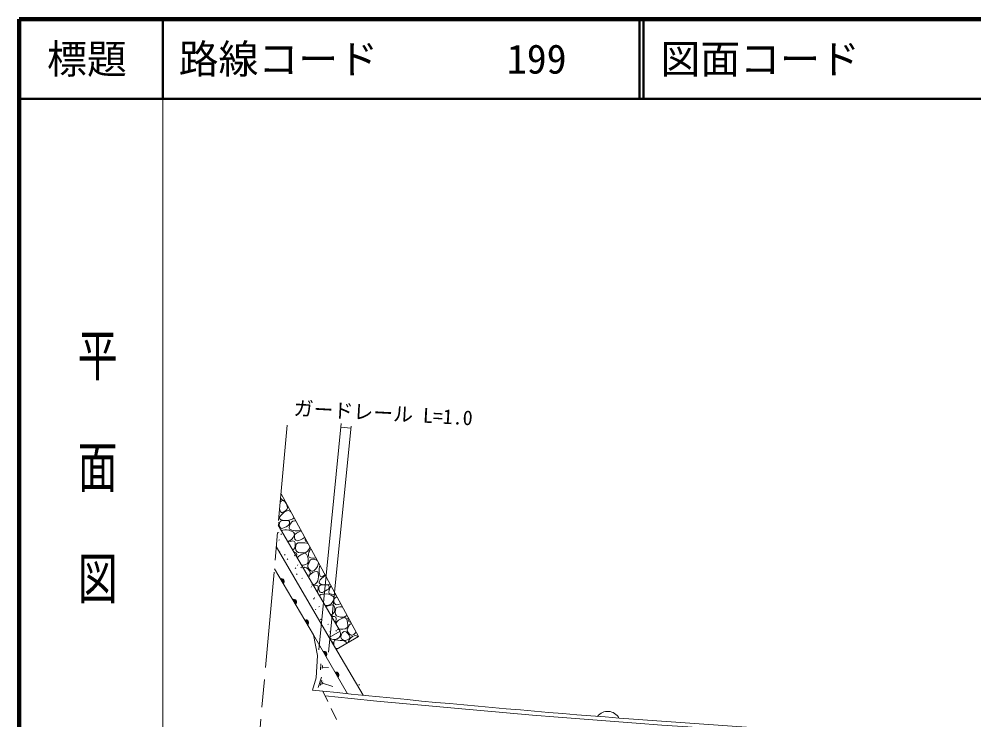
# Model space of a CAD drawing. Units: millimetres, scale not verified. Extents: x 40000 to 680000, y 20000 to 380000.
# Drawn here: x 40000 to 159680, y 292161 to 380000 of the extents above; entities that cross this region are included whole.
import ezdxf
from ezdxf.enums import TextEntityAlignment as Align

# ---------------------------------------------------------------- set-up
doc = ezdxf.new("R2010")
doc.units = ezdxf.units.MM
doc.header["$LTSCALE"] = 1000
doc.linetypes.add('CHAIN', pattern=[18.5, 12, -1.5, 3.5, -1.5])
for name, color, linetype, lineweight in [('M-BGD', 7, 'Continuous', 13), ('M-BMK', 2, 'CHAIN', 13), ('M-STR-HTXT', 7, 'Continuous', 13), ('M-STR-STR1', 1, 'Continuous', 13), ('M-TTL', 2, 'Continuous', 140), ('M-TTL-BAND', 7, 'Continuous', 13), ('M-TTL-LINE', 7, 'Continuous', 50)]:
    doc.layers.add(name, color=color, linetype=linetype, lineweight=lineweight)
doc.layers.add('M-TTL-TXT', color=7, linetype='Continuous')
doc.styles.add('@ＭＳ ゴシック', font='')
doc.styles.add('ＭＳ ゴシック', font='')
doc.styles.get('@ＭＳ ゴシック').set_extended_font_data('@MS Gothic')
doc.styles.get('ＭＳ ゴシック').set_extended_font_data('MS Gothic')

msp = doc.modelspace()

# ---------------------------------------------------------------- linework, layer by layer
at = {"layer": 'M-BGD'}
for p, q in [((72784, 319972), (72984, 319749)), ((72846, 319598), (72799, 319542)), ((72919, 319621), (72846, 319598)), ((73089, 319641), (72919, 319621)), ((72984, 319749), (73226, 319649)), ((73308, 319533), (73089, 319641)), ((73226, 319649), (73289, 319658)), ((72661, 318597), (72762, 318226)), ((72799, 319542), (72738, 319462)), ((73199, 318250), (73418, 318389)), ((73481, 319275), (73308, 319533)), ((73418, 318389), (73576, 318545)), ((73725, 318403), (73467, 318316)), ((73595, 318970), (73481, 319275)), ((73576, 318545), (73636, 318723)), ((73636, 318723), (73595, 318970)), ((73968, 318326), (73725, 318403)), ((72684, 317594), (72645, 317476)), ((72645, 317476), (72673, 317373)), ((72673, 317373), (72778, 317264)), ((72778, 317746), (72684, 317594)), ((72762, 318226), (72957, 318122)), ((72960, 317937), (72778, 317746)), ((72778, 317264), (73033, 317181)), ((73019, 317152), (72853, 317129)), ((72957, 318122), (73199, 318250)), ((73200, 318143), (72960, 317937)), ((73211, 317141), (73019, 317152)), ((73033, 317181), (73419, 317152)), ((73467, 318316), (73200, 318143)), ((73419, 317152), (73826, 317179)), ((73826, 317179), (74143, 317264)), ((74050, 318257), (73968, 318326)), ((74143, 317264), (74324, 317363)), ((74324, 317363), (74408, 317437)), ((74408, 317437), (74431, 317529)), ((74431, 317529), (74431, 317554)), ((72494, 316553), (72517, 316625)), ((72545, 316863), (72512, 316924)), ((72517, 316625), (72545, 316863)), ((72621, 316820), (72605, 316594)), ((72605, 316594), (72654, 316382)), ((72705, 317021), (72621, 316820)), ((72654, 316382), (72769, 316223)), ((72853, 317129), (72705, 317021)), ((72769, 316223), (72920, 316165)), ((73064, 315957), (72873, 315904)), ((72920, 316165), (73076, 316190)), ((73289, 315978), (73064, 315957)), ((73076, 316190), (73252, 316271)), ((73435, 317145), (73211, 317141)), ((73252, 316271), (73465, 316381)), ((73529, 315997), (73289, 315978)), ((73642, 317141), (73435, 317145)), ((73465, 316381), (73670, 316495)), ((73816, 315954), (73529, 315997)), ((73790, 317110), (73642, 317141)), ((73670, 316495), (73808, 316602)), ((73879, 317032), (73790, 317110)), ((73808, 316602), (73886, 316725)), ((73891, 316478), (73843, 316234)), ((73843, 316234), (73913, 316061)), ((73909, 316889), (73879, 317032)), ((73886, 316725), (73909, 316889)), ((74006, 316737), (73891, 316478)), ((73913, 316061), (74178, 315955)), ((74135, 316953), (74006, 316737)), ((74317, 317071), (74135, 316953)), ((74178, 315955), (74584, 315873)), ((74559, 317116), (74317, 317071)), ((74667, 317120), (74559, 317116)), ((72494, 315594), (72565, 315665)), ((72805, 315416), (72876, 315487)), ((74140, 315836), (73816, 315954)), ((73968, 314632), (74189, 314800)), ((74405, 315672), (74140, 315836)), ((74189, 314800), (74363, 315027)), ((74363, 315027), (74476, 315271)), ((74514, 315490), (74405, 315672)), ((74476, 315271), (74514, 315490)), ((74574, 315413), (74501, 315222)), ((74501, 315222), (74508, 315019)), ((74508, 315019), (74581, 314831)), ((74791, 315585), (74574, 315413)), ((74581, 314831), (74706, 314683)), ((74584, 315873), (75011, 315847)), ((75110, 315750), (74791, 315585)), ((75011, 315847), (75326, 315905)), ((75358, 315845), (75110, 315750)), ((75293, 314735), (75526, 314845)), ((75526, 314845), (75761, 315023)), ((75761, 315023), (75787, 315054)), ((75862, 314857), (75858, 314669)), ((75875, 314893), (75862, 314857)), ((72570, 314670), (72641, 314740)), ((73661, 314557), (73671, 314557)), ((73671, 314557), (73968, 314632)), ((73965, 314533), (73716, 314462)), ((74322, 314606), (73965, 314533)), ((74501, 314538), (74322, 314606)), ((74416, 313559), (74560, 313748)), ((74586, 314366), (74501, 314538)), ((74560, 313748), (74613, 313941)), ((74612, 314148), (74586, 314366)), ((74613, 313941), (74612, 314148)), ((74690, 314008), (74663, 313716)), ((74663, 313716), (74703, 313438)), ((74779, 314239), (74690, 314008)), ((74706, 314683), (74876, 314626)), ((74976, 314346), (74779, 314239)), ((74876, 314626), (75074, 314652)), ((75250, 314368), (74976, 314346)), ((75074, 314652), (75293, 314735)), ((75551, 314355), (75250, 314368)), ((75824, 314359), (75551, 314355)), ((76058, 314326), (75824, 314359)), ((75858, 314669), (75948, 314521)), ((75948, 314521), (76116, 314448)), ((76225, 314247), (76058, 314326)), ((76315, 313502), (76427, 313712)), ((76562, 313627), (76426, 313407)), ((76427, 313712), (76449, 313834)), ((72621, 313201), (72673, 313253)), ((73278, 312817), (73349, 312888)), ((74300, 313462), (74416, 313559)), ((74562, 313181), (74464, 313181)), ((74473, 312712), (74543, 312783)), ((74745, 313100), (74562, 313181)), ((74703, 313438), (74813, 313250)), ((74797, 312875), (74745, 313100)), ((74766, 312664), (74797, 312875)), ((74813, 313250), (75029, 313152)), ((74898, 312520), (74876, 312478)), ((75081, 312687), (74898, 312520)), ((75029, 313152), (75326, 313091)), ((75323, 312841), (75081, 312687)), ((75591, 312960), (75323, 312841)), ((75326, 313091), (75645, 313085)), ((75850, 313023), (75591, 312960)), ((75645, 313085), (75922, 313156)), ((76043, 312920), (75850, 313023)), ((75922, 313156), (76143, 313309)), ((76160, 312670), (76043, 312920)), ((76143, 313309), (76315, 313502)), ((76218, 312374), (76160, 312670)), ((76234, 312132), (76218, 312374)), ((76322, 313196), (76261, 312948)), ((76261, 312948), (76267, 312714)), ((76267, 312714), (76362, 312546)), ((76426, 313407), (76322, 313196)), ((76362, 312546), (76547, 312458)), ((76547, 312458), (76779, 312419)), ((76779, 312419), (77032, 312435)), ((77032, 312435), (77182, 312484)), ((73609, 312259), (73680, 312330)), ((74603, 311135), (74673, 311205)), ((74884, 311515), (74955, 311586)), ((75310, 311235), (75381, 311306)), ((75411, 311562), (75636, 311558)), ((75777, 311291), (75625, 311195)), ((75636, 311558), (75914, 311628)), ((76021, 311223), (75777, 311291)), ((75914, 311628), (76100, 311741)), ((76250, 311051), (76021, 311223)), ((76100, 311741), (76196, 311846)), ((76230, 311692), (76171, 311501)), ((76171, 311501), (76210, 311297)), ((76196, 311846), (76231, 311968)), ((76210, 311297), (76315, 311107)), ((76338, 311874), (76230, 311692)), ((76231, 311968), (76234, 312132)), ((76417, 312062), (76338, 311874)), ((76523, 312215), (76417, 312062)), ((76708, 312294), (76523, 312215)), ((76970, 312275), (76708, 312294)), ((77240, 312212), (76970, 312275)), ((77214, 311096), (77386, 311388)), ((77365, 312146), (77240, 312212)), ((77386, 311388), (77497, 311696)), ((77497, 311696), (77522, 311857)), ((77666, 311377), (77594, 311053)), ((77734, 311466), (77666, 311377)), ((76921, 302805), (71994, 311114)), ((74780, 310390), (74850, 310461)), ((76178, 310248), (76351, 310336)), ((76419, 310833), (76250, 311051)), ((76315, 311107), (76456, 310958)), ((76376, 310145), (76326, 309996)), ((76351, 310336), (76447, 310400)), ((76494, 310365), (76376, 310145)), ((76486, 310626), (76419, 310833)), ((76447, 310400), (76482, 310481)), ((76456, 310958), (76582, 310866)), ((76482, 310481), (76486, 310626)), ((76646, 310518), (76494, 310365)), ((76582, 310866), (76683, 310817)), ((76823, 310639), (76646, 310518)), ((76683, 310817), (76805, 310823)), ((76805, 310823), (76993, 310899)), ((77025, 310726), (76823, 310639)), ((76993, 310899), (77214, 311096)), ((77254, 310775), (77025, 310726)), ((77428, 310702), (77254, 310775)), ((77502, 310518), (77428, 310702)), ((77501, 309853), (77514, 310075)), ((77518, 310288), (77502, 310518)), ((77514, 310075), (77518, 310288)), ((77594, 311053), (77614, 310582)), ((77614, 310582), (77723, 310184)), ((77723, 310184), (77917, 310079)), ((77917, 310079), (78159, 310208)), ((78161, 310101), (77920, 309895)), ((78159, 310208), (78351, 310330)), ((78393, 310252), (78161, 310101)), ((75439, 309869), (75510, 309939)), ((76597, 308802), (76668, 308873)), ((76682, 309031), (76753, 309101)), ((76806, 309174), (76902, 309146)), ((76991, 309045), (76882, 309044)), ((76902, 309146), (77130, 309192)), ((77240, 309025), (76991, 309045)), ((77130, 309192), (77326, 309364)), ((77430, 308959), (77240, 309025)), ((77326, 309364), (77444, 309600)), ((77505, 308821), (77430, 308959)), ((77444, 309600), (77501, 309853)), ((77477, 308583), (77505, 308821)), ((77581, 308778), (77565, 308551)), ((77666, 308979), (77581, 308778)), ((77644, 309552), (77605, 309434)), ((77605, 309434), (77633, 309331)), ((77633, 309331), (77738, 309222)), ((77738, 309704), (77644, 309552)), ((77813, 309087), (77666, 308979)), ((77920, 309895), (77738, 309704)), ((77738, 309222), (77994, 309139)), ((77979, 309110), (77813, 309087)), ((78171, 309099), (77979, 309110)), ((77994, 309139), (78379, 309110)), ((78395, 309103), (78171, 309099)), ((78379, 309110), (78786, 309137)), ((78602, 309099), (78395, 309103)), ((78750, 309068), (78602, 309099)), ((78839, 308990), (78750, 309068)), ((78786, 309137), (78971, 309186)), ((78869, 308847), (78839, 308990)), ((78846, 308683), (78869, 308847)), ((79095, 308911), (78966, 308695)), ((79114, 308923), (79095, 308911)), ((77353, 308237), (77386, 308295)), ((77386, 308295), (77477, 308583)), ((77565, 308551), (77615, 308340)), ((77615, 308340), (77730, 308181)), ((77661, 307738), (77655, 307720)), ((77824, 307860), (77661, 307738)), ((77730, 308181), (77880, 308123)), ((78024, 307915), (77824, 307860)), ((77880, 308123), (78036, 308148)), ((78249, 307936), (78024, 307915)), ((78036, 308148), (78212, 308229)), ((78212, 308229), (78425, 308339)), ((78489, 307955), (78249, 307936)), ((78425, 308339), (78630, 308453)), ((78776, 307912), (78489, 307955)), ((78630, 308453), (78769, 308559)), ((78769, 308559), (78846, 308683)), ((79100, 307794), (78776, 307912)), ((78851, 308436), (78803, 308192)), ((78803, 308192), (78873, 308019)), ((78966, 308695), (78851, 308436)), ((78873, 308019), (79138, 307912)), ((79365, 307630), (79100, 307794)), ((79138, 307912), (79544, 307830)), ((79475, 307447), (79365, 307630)), ((79544, 307830), (79713, 307820)), ((79839, 307588), (79751, 307543)), ((76921, 307310), (76992, 307381)), ((76970, 307421), (77041, 307492)), ((77570, 306317), (77641, 306388)), ((78362, 306511), (78632, 306515)), ((78925, 306491), (78453, 306355)), ((78632, 306515), (78929, 306590)), ((79283, 306564), (78925, 306491)), ((78929, 306590), (79150, 306758)), ((79150, 306758), (79323, 306985)), ((79461, 306496), (79283, 306564)), ((79323, 306985), (79436, 307229)), ((79436, 307229), (79475, 307447)), ((79534, 307371), (79461, 307180)), ((79461, 307180), (79468, 306977)), ((79546, 306324), (79461, 306496)), ((79468, 306977), (79541, 306789)), ((79751, 307543), (79534, 307371)), ((79541, 306789), (79667, 306641)), ((79667, 306641), (79837, 306584)), ((79837, 306584), (80035, 306610)), ((80035, 306610), (80254, 306693)), ((80254, 306693), (80310, 306720)), ((77141, 305954), (77212, 306025)), ((79077, 305288), (79172, 305346)), ((79172, 305346), (79377, 305517)), ((79377, 305517), (79520, 305705)), ((79520, 305705), (79573, 305899)), ((79572, 306106), (79546, 306324)), ((79573, 305899), (79572, 306106)), ((79650, 305966), (79624, 305674)), ((79624, 305674), (79663, 305396)), ((79739, 306197), (79650, 305966)), ((79663, 305396), (79773, 305207)), ((79936, 306304), (79739, 306197)), ((79773, 305207), (79989, 305110)), ((80211, 306326), (79936, 306304)), ((80511, 306313), (80211, 306326)), ((80530, 306313), (80511, 306313)), ((80883, 305114), (81100, 305264)), ((77773, 304701), (77844, 304772)), ((78719, 304102), (78790, 304172)), ((79237, 305140), (79168, 305131)), ((79523, 305139), (79237, 305140)), ((79705, 305058), (79523, 305139)), ((79604, 304279), (79644, 304318)), ((79644, 304317), (79709, 304501)), ((79758, 304832), (79705, 305058)), ((79709, 304501), (79758, 304832)), ((79750, 304276), (79721, 304185)), ((79859, 304478), (79750, 304276)), ((80041, 304645), (79859, 304478)), ((79989, 305110), (80286, 305049)), ((80283, 304798), (80041, 304645)), ((80551, 304918), (80283, 304798)), ((80286, 305049), (80605, 305043)), ((80810, 304981), (80551, 304918)), ((80605, 305043), (80883, 305114)), ((81003, 304878), (80810, 304981)), ((81121, 304628), (81003, 304878)), ((81179, 304332), (81121, 304628)), ((81194, 304090), (81179, 304332)), ((81191, 303926), (81194, 304090)), ((81244, 304998), (81221, 304906)), ((81221, 304906), (81227, 304672)), ((81227, 304672), (81322, 304503)), ((81378, 304020), (81298, 303832)), ((81322, 304503), (81508, 304416)), ((81483, 304173), (81378, 304020)), ((81653, 304245), (81483, 304173)), ((81508, 304416), (81565, 304406)), ((81155, 295446), (76921, 302805)), ((78938, 303140), (79009, 303211)), ((79706, 303284), (79777, 303354)), ((79930, 303467), (80000, 303538)), ((80086, 303561), (80278, 303521)), ((80204, 302631), (80284, 302820)), ((80252, 303206), (80205, 303266)), ((80307, 303014), (80252, 303206)), ((80278, 303521), (80597, 303516)), ((80284, 302820), (80307, 303014)), ((80370, 302833), (80318, 302533)), ((80519, 303111), (80370, 302833)), ((80738, 303249), (80519, 303111)), ((80597, 303516), (80874, 303586)), ((80982, 303181), (80738, 303249)), ((80874, 303586), (81060, 303699)), ((81210, 303009), (80982, 303181)), ((81060, 303699), (81156, 303804)), ((81190, 303650), (81131, 303459)), ((81131, 303459), (81170, 303254)), ((81156, 303804), (81191, 303926)), ((81170, 303254), (81276, 303065)), ((81298, 303832), (81190, 303650)), ((81380, 302791), (81210, 303009)), ((81276, 303065), (81416, 302916)), ((81446, 302583), (81380, 302791)), ((81416, 302916), (81542, 302824)), ((81542, 302824), (81643, 302774)), ((81765, 302781), (81954, 302857)), ((81954, 302857), (82174, 303054)), ((82174, 303054), (82239, 303164)), ((78885, 302521), (79035, 302349)), ((79035, 302349), (79206, 302261)), ((79156, 302049), (79070, 302122)), ((79324, 301810), (79156, 302049)), ((79206, 302261), (79405, 302220)), ((79389, 301594), (79324, 301810)), ((79390, 301581), (79389, 301594)), ((79405, 302220), (79626, 302235)), ((79439, 301885), (79434, 301625)), ((79434, 301625), (79485, 301420)), ((79517, 302101), (79439, 301885)), ((79709, 302189), (79517, 302101)), ((79626, 302235), (79859, 302315)), ((79972, 302168), (79709, 302189)), ((79859, 302315), (80064, 302458)), ((80260, 302113), (79972, 302168)), ((80064, 302458), (80204, 302631)), ((80529, 302097), (80260, 302113)), ((80318, 302533), (80392, 302327)), ((80392, 302327), (80549, 302225)), ((80752, 302063), (80529, 302097)), ((80549, 302225), (80717, 302151)), ((80717, 302151), (80907, 302134)), ((80935, 301966), (80752, 302063)), ((80907, 302134), (81126, 302199)), ((81059, 301822), (80935, 301966)), ((81076, 301756), (81059, 301822)), ((81126, 302199), (81312, 302294)), ((81336, 302102), (81253, 301858)), ((81312, 302294), (81408, 302358)), ((81454, 302323), (81336, 302102)), ((81408, 302358), (81443, 302439)), ((81443, 302439), (81446, 302583)), ((81607, 302475), (81454, 302323)), ((81783, 302597), (81607, 302475)), ((81643, 302774), (81765, 302781)), ((81985, 302684), (81783, 302597)), ((82214, 302733), (81985, 302684)), ((82388, 302659), (82214, 302733)), ((82436, 302540), (82388, 302659)), ((79590, 301242), (79616, 301205)), ((79616, 301205), (79826, 301123)), ((79826, 301123), (79957, 301111)), ((77799, 298421), (77841, 299182)), ((78000, 298600), (78021, 298981)), ((78010, 298791), (78771, 298749)), ((77473, 296209), (77894, 297535)), ((77744, 296488), (77954, 297151)), ((77962, 296601), (78068, 296932)), ((78089, 295762), (76796, 295892)), ((78015, 296767), (79341, 296346)), ((82595, 296532), (82652, 296588))]:
    msp.add_line(p, q, dxfattribs=at)
for points in [[(79741, 300986), (82544, 302603), (72831, 320503)], [(78847, 302499), (80245, 303289), (72481, 316576)], [(72205, 313916), (78555, 302994), (83134, 295246)], [(76796, 295892), (77244, 297436), (77398, 300222), (76921, 302805)]]:
    msp.add_lwpolyline(points, dxfattribs=at)
for centre, radius, start, end in [((72881, 309513), 354, 309.46322, 111.86839), ((72881, 309513), 283, 311.68725, 109.64436), ((72881, 309513), 212, 315.43358, 105.89803), ((72881, 309513), 142, 323.14531, 98.1863), ((72881, 309513), 100, 333.46297, 87.86864), ((74411, 306932), 354, 309.46322, 111.86839), ((74411, 306932), 283, 311.68725, 109.64436), ((74411, 306932), 212, 315.43358, 105.89803), ((74411, 306932), 142, 323.14531, 98.1863), ((74411, 306932), 100, 333.46297, 87.86864), ((75941, 304352), 354, 309.46322, 111.86839), ((75941, 304352), 283, 311.68725, 109.64436), ((75941, 304352), 212, 315.43358, 105.89803), ((75941, 304352), 142, 323.14531, 98.1863), ((75941, 304352), 100, 333.46297, 87.86864), ((78243, 300399), 354, 308.71068, 111.11586), ((78243, 300399), 283, 310.93472, 108.89182), ((78243, 300399), 212, 314.68104, 105.14549), ((78243, 300399), 142, 322.39277, 97.43376), ((78243, 300399), 100, 332.71044, 87.1161), ((79739, 297798), 354, 308.71068, 111.11586), ((79739, 297798), 283, 310.93472, 108.89182), ((79739, 297798), 212, 314.68104, 105.14549), ((79739, 297798), 142, 322.39277, 97.43376), ((79739, 297798), 100, 332.71044, 87.1161)]:
    msp.add_arc(centre, radius, start, end, dxfattribs=at)
at = {"layer": 'M-BMK'}
msp.add_line((73597, 329097), (70075, 289596), dxfattribs=at)
at = {"layer": 'M-STR-HTXT'}
for p, q in [((80371, 329304), (77558, 300960)), ((81611, 328991), (78798, 300648)), ((80325, 328840), (81585, 328726))]:
    msp.add_line(p, q, dxfattribs=at)
at = {"layer": 'M-STR-STR1'}
for p, q in [((78089, 295762), (78697, 294478)), ((79125, 293574), (79767, 292218))]:
    msp.add_line(p, q, dxfattribs=at)
for centre, radius, start, end in [((223411, 1691666), 1403448, 264.05657, 268.69566), ((226294, 1756312), 1468616, 264.21924, 268.28773), ((113776, 291638), 1593, 28.47079, 142.57392)]:
    msp.add_arc(centre, radius, start, end, dxfattribs=at)
at = {"layer": 'M-TTL'}
for p, q in [((40000, 380000), (40000, 20000)), ((680000, 380000), (40000, 380000))]:
    msp.add_line(p, q, dxfattribs=at)
at = {"layer": 'M-TTL-BAND'}
msp.add_line((58000, 370000), (58000, 20000), dxfattribs=at)
at = {"layer": 'M-TTL-LINE'}
for p, q in [((58000, 380000), (58000, 370000)), ((117750, 380000), (117750, 370000)), ((118250, 380000), (118250, 370000)), ((40000, 370000), (680000, 370000))]:
    msp.add_line(p, q, dxfattribs=at)

# ---------------------------------------------------------------- texts
at = {"layer": 'M-STR-HTXT', "style": 'ＭＳ ゴシック'}
msp.add_text('ガードレール L=1.0', height=1833, rotation=356.77, dxfattribs=at).set_placement((85628, 330627), align=Align.MIDDLE_CENTER)
at = {"layer": 'M-TTL-BAND', "style": '@ＭＳ ゴシック', "width": 1.4}
msp.add_text('平  面  図', height=3666, rotation=270, dxfattribs=at).set_placement((49777, 306475), align=Align.MIDDLE_RIGHT)
at = {"layer": 'M-TTL-TXT', "style": 'ＭＳ ゴシック'}
msp.add_text('標題', height=3666, dxfattribs=at).set_placement((48500, 375000), align=Align.MIDDLE_CENTER)
for s, p in [('路線コード', (60000, 375000)), ('図面コード', (120380, 375000)), ('199', (101142, 375000))]:
    msp.add_text(s, height=3666, dxfattribs=at).set_placement(p, align=Align.MIDDLE_LEFT)

doc.saveas('drawing.dxf')
